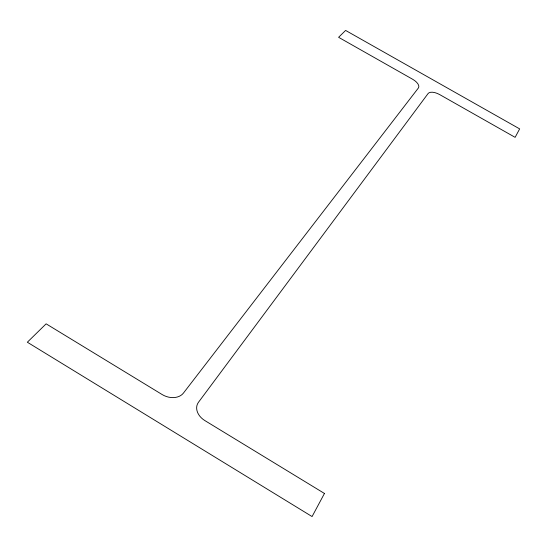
<?xml version="1.0" encoding="UTF-8"?>
<svg xmlns="http://www.w3.org/2000/svg" width="547" height="547" viewBox="0 0 547 547"><rect width="100%" height="100%" fill="white"/><g stroke="black" fill="none" stroke-linecap="round" stroke-linejoin="round"><path stroke-width="0.82" d="M324.453 493.462L312.077 516.566L27.35 342.224L46.126 323.831L162.165 394.551A16.013 12 21.7 0 0 183.409 393.115L418.359 88.026A10.099 4.814 26.9 0 0 412.616 79.253L338.6 37.305L345.615 30.434L519.65 128.887L515.124 137.345L439.713 94.61A10.133 4.834 27.7 0 0 428.089 93.551L198.479 402.277A16.034 12.123 25.2 0 0 204.879 420.588L324.453 493.462"/></g></svg>
